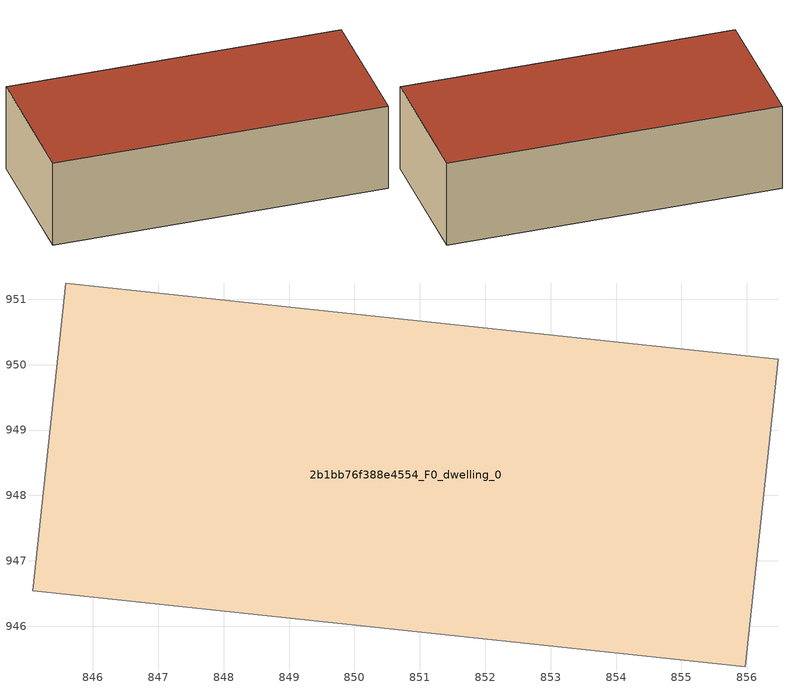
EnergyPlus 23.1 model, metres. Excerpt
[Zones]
2b1bb76f388e4554_F0_dwelling_0
 floor ground (EU_floor_Construction): 856.48,950.08 855.97,945.38 845.08,946.54 845.59,951.25 z0
 wall adiabatic (EU_wall_Construction): 845.59,951.25 845.08,946.54 855.97,945.38 856.48,950.08 845.59,951.25 z0:3
 roof outside (EU_roof_Construction): 855.97,945.38 856.48,950.08 845.59,951.25 845.08,946.54 z3
[Building]
EU S2 Campaign: North Axis=0; Terrain=City; Solar Distribution=FullExterior
[Site:Location]
Cape.Town.Intl.AP: Latitude=-33.965; Longitude=18.602; Time Zone=2; Elevation=46
[SizingPeriod:WeatherFileDays]
AnnualSizingPeriod: Begin Month=1; Begin Day of Month=1; End Month=12; End Day of Month=31; Day of Week for Start Day=Monday; Use Weather File Daylight Saving Period=No; Use Weather File Rain and Snow Indicators=No
[MATERIAL]
EU_InternalMass_Material: Roughness=MediumRough; Thickness=0.1; Conductivity=1; Density=1800; Specific Heat=900; Thermal Absorptance=0.9; Solar Absorptance=0.7; Visible Absorptance=0.7
[MATERIAL:NOMASS] Roughness=MediumRough; Thermal Absorptance=0.9; Solar Absorptance=0.7; Visible Absorptance=0.7
Name | Thermal Resistance
EU_wall_NoMass | 0.493876
EU_roof_NoMass | 0.449382
EU_floor_NoMass | 1.25
[CONSTRUCTION]
EU_wall_Construction: EU_wall_NoMass
EU_roof_Construction: EU_roof_NoMass
EU_floor_Construction: EU_floor_NoMass
EU_InternalMass_Construction: EU_InternalMass_Material
[ZONE]
2b1bb76f388e4554_F0_dwelling_0: Type=1; Multiplier=1; Ceiling Height=autocalculate; Volume=155.375; Floor Area=autocalculate; Part of Total Floor Area=Yes
[INTERNALMASS]
2b1bb76f388e4554_F0_dwelling_0_EU_InternalMass: Construction=EU_InternalMass_Construction; Zone or ZoneList=2b1bb76f388e4554_F0_dwelling_0; Surface Area=51.7916
[OTHEREQUIPMENT]
EU_Step8_InternalGain_2b1bb76f388e4554_F0_dwelling_0_f000: Fuel Type=Electricity; Zone or ZoneList or Space or SpaceList=2b1bb76f388e4554_F0_dwelling_0; Schedule=EU_Step8_GainSchedule_2b1bb76f388e4554_F0_dwelling_0_f000; Design Level Calculation Method=Watts/Area; Power per Zone Floor Area=1; Fraction Latent=0; Fraction Radiant=0; Fraction Lost=0; Carbon Dioxide Generation Rate=0; EndUse Subcategory=EU_Step8_InternalGains
[ZONEVENTILATION:DESIGNFLOWRATE]
EU_ConstantAir_2b1bb76f388e4554_F0_dwelling_0: Zone or ZoneList or Space or SpaceList=2b1bb76f388e4554_F0_dwelling_0; Schedule=EU_AlwaysOn; Design Flow Rate Calculation Method=AirChanges/Hour; Air Changes per Hour=0.64; Ventilation Type=Natural; Fan Pressure Rise=0; Fan Total Efficiency=1; Constant Term Coefficient=1; Temperature Term Coefficient=0; Velocity Term Coefficient=0; Velocity Squared Term Coefficient=0; Minimum Indoor Temperature=-100; Maximum Indoor Temperature=100; Delta Temperature=-100; Minimum Outdoor Temperature=-100; Maximum Outdoor Temperature=100; Maximum Wind Speed=40
[HVACTEMPLATE:THERMOSTAT]
EU_HeatOnly_2b1bb76f388e4554_F0_dwelling_0: Constant Heating Setpoint=20; Constant Cooling Setpoint=50
[HVACTEMPLATE:ZONE:IDEALLOADSAIRSYSTEM]
2b1bb76f388e4554_F0_dwelling_0: Template Thermostat=EU_HeatOnly_2b1bb76f388e4554_F0_dwelling_0; System Availability Schedule=EU_AlwaysOn; Maximum Heating Supply Air Temperature=50; Minimum Cooling Supply Air Temperature=13; Maximum Heating Supply Air Humidity Ratio=0.0156; Minimum Cooling Supply Air Humidity Ratio=0.0077; Heating Limit=NoLimit; Cooling Limit=NoLimit; Heating Availability Schedule=EU_AlwaysOn; Cooling Availability Schedule=EU_CoolingOff; Dehumidification Control Type=ConstantSensibleHeatRatio; Cooling Sensible Heat Ratio=0.7; Dehumidification Setpoint=60; Humidification Control Type=None; Humidification Setpoint=30; Outdoor Air Method=None; Outdoor Air Flow Rate per Person=0.00944; Outdoor Air Flow Rate per Zone Floor Area=0; Outdoor Air Flow Rate per Zone=0; Demand Controlled Ventilation Type=None; Outdoor Air Economizer Type=NoEconomizer; Heat Recovery Type=None; Sensible Heat Recovery Effectiveness=0.7; Latent Heat Recovery Effectiveness=0.65
[SIZING:ZONE]
2b1bb76f388e4554_F0_dwelling_0: Zone Cooling Design Supply Air Temperature Input Method=SupplyAirTemperature; Zone Cooling Design Supply Air Temperature=13; Zone Heating Design Supply Air Temperature Input Method=SupplyAirTemperature; Zone Heating Design Supply Air Temperature=50; Zone Cooling Design Supply Air Humidity Ratio=0.008; Zone Heating Design Supply Air Humidity Ratio=0.008; Cooling Design Air Flow Method=DesignDay; Cooling Design Air Flow Rate=0; Cooling Minimum Air Flow per Zone Floor Area=0.000762; Cooling Minimum Air Flow=0; Cooling Minimum Air Flow Fraction=0.2; Heating Design Air Flow Method=DesignDay; Heating Design Air Flow Rate=0; Heating Maximum Air Flow per Zone Floor Area=0.002032; Heating Maximum Air Flow=0.141576; Heating Maximum Air Flow Fraction=0.3; Account for Dedicated Outdoor Air System=No; Dedicated Outdoor Air System Control Strategy=NeutralSupplyAir; Dedicated Outdoor Air Low Setpoint Temperature for Design=autosize; Dedicated Outdoor Air High Setpoint Temperature for Design=autosize; Zone Load Sizing Method=Sensible Load Only No Latent Load; Zone Latent Cooling Design Supply Air Humidity Ratio Input Method=HumidityRatioDifference; Zone Cooling Design Supply Air Humidity Ratio Difference=0.005; Zone Latent Heating Design Supply Air Humidity Ratio Input Method=HumidityRatioDifference; Zone Humidification Design Supply Air Humidity Ratio Difference=0.005
[SCHEDULE:CONSTANT]
Name | Hourly Value
EU_AlwaysOn | 1
EU_CoolingOff | 0
[SCHEDULE:FILE]
EU_Step8_GainSchedule_2b1bb76f388e4554_F0_dwelling_0_f000: File=../../schedules/2b1bb76f388e4554/2b1bb76f388e4554_F0_dwelling_0_f000_gain.csv; Column Number=1; Rows to Skip at Top=0; Number of Hours of Data=8760; Column Separator=Comma; Interpolate to Timestep=No; Minutes per Item=60; Adjust Schedule for Daylight Savings=Yes
